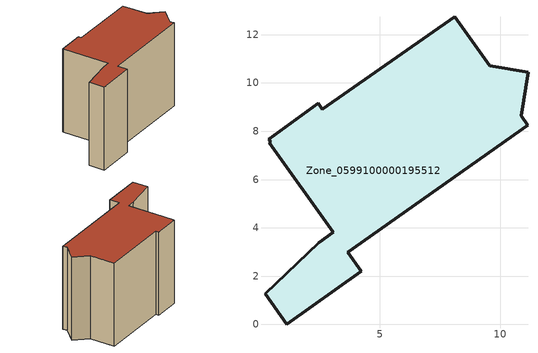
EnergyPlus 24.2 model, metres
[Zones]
Zone_0599100000195512
 floor ground (C_G): 0.42,7.53 0.47,7.57 0.39,7.68 2.46,9.16 2.62,8.92 8.1,12.75 9.55,10.72 11.14,10.44 10.85,8.64 11.12,8.26 3.67,2.99 4.23,2.2 1.15,0 0.24,1.26 2.48,3.38 3.08,3.81 z0
 wall outside (C_F): 2.48,3.38 0.24,1.26 1.15,0 4.23,2.2 3.67,2.99 11.12,8.26 10.85,8.64 11.14,10.44 9.55,10.72 8.1,12.75 2.62,8.92 2.46,9.16 0.39,7.68 0.47,7.57 0.42,7.53 3.08,3.81 2.48,3.38 z0:8.28
 roof outside (C_R): 0.47,7.57 0.42,7.53 3.08,3.81 2.48,3.38 0.24,1.26 1.15,0 4.23,2.2 3.67,2.99 11.12,8.26 10.85,8.64 11.14,10.44 9.55,10.72 8.1,12.75 2.62,8.92 2.46,9.16 0.39,7.68 z8.28
[BUILDING]
Pand.0599100000195512: North Axis=0; Terrain=City; Loads Convergence Tolerance Value=0.04; Temperature Convergence Tolerance Value=0.4; Solar Distribution=FullExterior; Maximum Number of Warmup Days=25; Minimum Number of Warmup Days=1
[Site:Location]
Rotterdam.The.Hague.AP_ZH_NLD Design_Conditions: Latitude=51.96; Longitude=4.45; Time Zone=1; Elevation=-4.5
[SITE:GROUNDTEMPERATURE:BUILDINGSURFACE]
18, 18, 18, 18, 18, 18, 18, 18, 18, 18, 18, 18
[MATERIAL] Thermal Absorptance=0.9; Solar Absorptance=0.7; Visible Absorptance=0.7
Name | Roughness | Thickness | Conductivity | Density | Specific Heat
G.TI.1975-1991 | MediumSmooth | 0.15 | 0.288461 | 540 | 1210
F.TI.1975-1991 | Rough | 0.3 | 0.230769 | 1920 | 840
R.TI.1975-1991 | MediumRough | 0.2 | 0.153846 | 1500 | 1000
[CONSTRUCTION]
C_G: G.TI.1975-1991
C_F: F.TI.1975-1991
C_R: R.TI.1975-1991
[ZONE]
Zone_0599100000195512: Type=1; Multiplier=1; Ceiling Height=Autocalculate; Volume=Autocalculate; Floor Area=autocalculate; Part of Total Floor Area=Yes
[ZONEINFILTRATION:DESIGNFLOWRATE]
Infil_Zone_0599100000195512: Zone or ZoneList or Space or SpaceList=Zone_0599100000195512; Schedule=AlwaysOn; Design Flow Rate Calculation Method=Flow/Area; Flow Rate per Floor Area=0.003; Constant Term Coefficient=1; Temperature Term Coefficient=0; Velocity Term Coefficient=0; Velocity Squared Term Coefficient=0
[HVACTEMPLATE:ZONE:IDEALLOADSAIRSYSTEM]
Zone_0599100000195512: Maximum Heating Supply Air Temperature=50; Minimum Cooling Supply Air Temperature=13; Maximum Heating Supply Air Humidity Ratio=0.0156; Minimum Cooling Supply Air Humidity Ratio=0.0077; Heating Limit=NoLimit; Cooling Limit=NoLimit; Dehumidification Control Type=ConstantSensibleHeatRatio; Cooling Sensible Heat Ratio=0.7; Dehumidification Setpoint=60; Humidification Control Type=None; Humidification Setpoint=30; Outdoor Air Method=None; Outdoor Air Flow Rate per Person=0.00944; Outdoor Air Flow Rate per Zone Floor Area=0; Outdoor Air Flow Rate per Zone=0; Demand Controlled Ventilation Type=None; Outdoor Air Economizer Type=NoEconomizer; Heat Recovery Type=None; Sensible Heat Recovery Effectiveness=0.7; Latent Heat Recovery Effectiveness=0.65
[ZONECONTROL:THERMOSTAT]
ThermostatControl_Zone_0599100000195512: Zone or ZoneList=Zone_0599100000195512; Control Type Schedule=DualSetpointControlType; Control 1=Thermostat_Zone_0599100000195512; Temperature Difference Between Cutout And Setpoint=0
[THERMOSTATSETPOINT:DUALSETPOINT]
Thermostat_Zone_0599100000195512: Heating Setpoint Temperature Schedule=HeatingSetpoint_Zone_0599100000195512; Cooling Setpoint Temperature Schedule=CoolingSetpoint_Zone_0599100000195512
[SCHEDULE:COMPACT]
HeatingSetpoint_Zone_0599100000195512: Through: 12/31, For: AllDays, Until: 24:00, 21
CoolingSetpoint_Zone_0599100000195512: Through: 12/31, For: AllDays, Until: 24:00, 24
DualSetpointControlType: Through: 12/31, For: AllDays, Until: 24:00, 4
AlwaysOn: Through: 12/31, For: AllDays, Until: 24:00, 1
